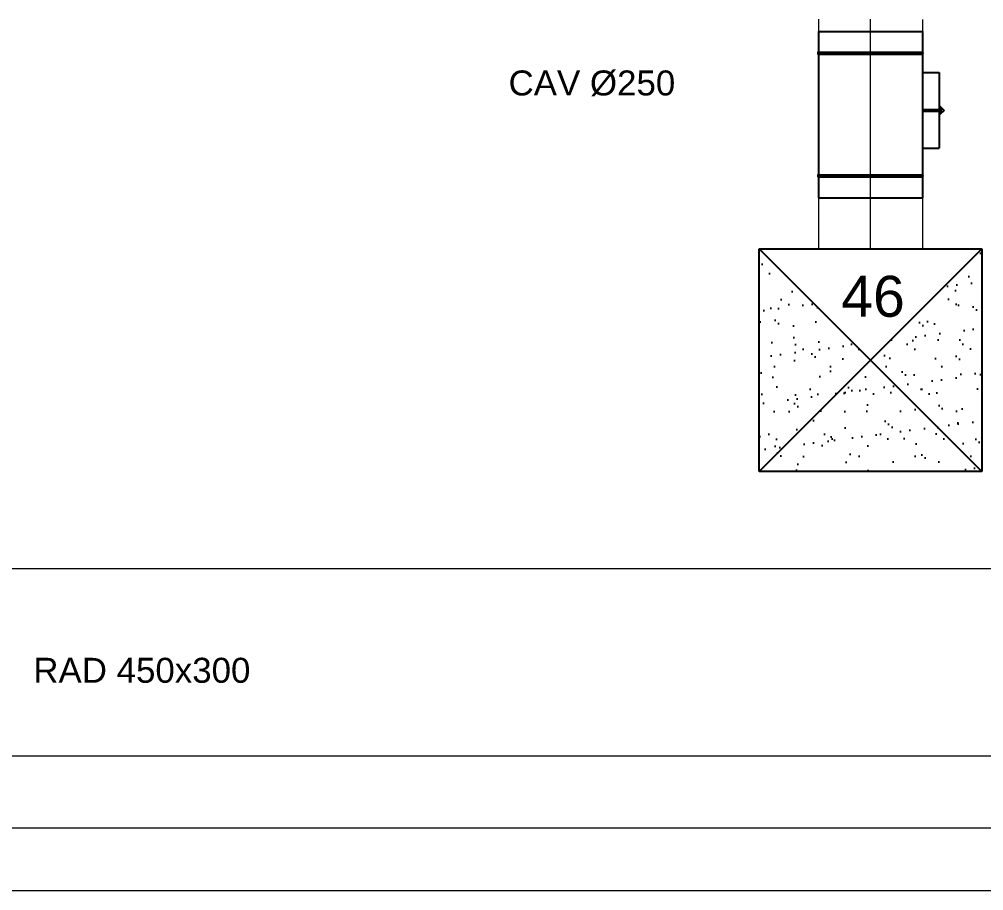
# Model space of a CAD drawing. Extents: x -57174 to 10055, y -18330 to 89882.
# Drawn here: x -32882 to -30564, y 65596 to 67690 of the extents above; entities that cross this region are included whole.
import ezdxf
from ezdxf.enums import TextEntityAlignment as Align

# ---------------------------------------------------------------- set-up
doc = ezdxf.new("R2010")
doc.units = 0
doc.header["$LTSCALE"] = 50
doc.header["$MEASUREMENT"] = 0
doc.layers.get('0').update_dxf_attribs({"color": 8, "linetype": 'CONTINUOUS'})
for name, color, linetype in [('CAV', 150, 'CONTINUOUS'), ('DIFF SUPPLY', 1, 'CONTINUOUS'), ('duct return', 4, 'CONTINUOUS'), ('duct size', 7, 'CONTINUOUS'), ('SUPPLY', 6, 'CONTINUOUS'), ('WALL', 8, 'CONTINUOUS'), ('XREF-ARCH', 8, 'CONTINUOUS')]:
    doc.layers.add(name, color=color, linetype=linetype)
doc.styles.add('ARIAL', font='arial.ttf')
doc.styles.add('STYLE1', font='arial.ttf')

# ---------------------------------------------------------------- blocks, each defined once
blk = doc.blocks.new('12')
h = blk.add_hatch()
h.set_pattern_fill('AR-SAND', color=256, scale=43.045977, style=0)
h.set_pattern_definition([(37.5, (34246.76, 4040.09), (-2.71161, 82.942012), [0, -65.429885, 0, -73.17816, 0, -69.949713]), (7.5, (34246.76, 4040.09), (76.18177, 121.482035), [0, -35.2977, 0, -58.972988, 0, -22.599138]), (327.5, (34193.81, 4040.09), (134.05128, 0.2436), [0, -21.52299, 0, -77.48276, 0, -101.158046]), (317.5, (34193.81, 4040.09), (129.40166, 37.7804), [0, -10.761494, 0, -50.794253, 0, -58.11207])])
h.paths.add_polyline_path([(-36234.1, 134727.4), (-35966.6, 134994.9), (-36234.1, 135262.4)])
h.paths.add_polyline_path([(-35966.6, 134994.9), (-36234.1, 134727.4), (-35699.1, 134727.4)])
h.paths.add_polyline_path([(-35699.1, 135262.4), (-35966.6, 134994.9), (-35699.1, 134727.4)])
for p, q in [((-36234.1, 135262.4), (-35699.1, 135262.4)), ((-36234.1, 134727.4), (-36234.1, 135262.4)), ((-35699.1, 135262.4), (-36234.1, 134727.4)), ((-36234.1, 135262.4), (-35699.1, 134727.4)), ((-35699.1, 135262.4), (-35699.1, 134727.4)), ((-35699.1, 134727.4), (-36234.1, 134727.4))]:
    blk.add_line(p, q)
at = {"style": 'STYLE1'}
blk.add_text('46', height=98.39, dxfattribs=at).set_placement((-35960.6, 135099, 0), align=Align.CENTER)
blk = doc.blocks.new('PLAN')
at = {"layer": 'WALL', "lineweight": 0}
for p, q in [((11750, 5400), (2550, 5400)), ((11750, 5250), (200, 5250))]:
    blk.add_line(p, q, dxfattribs=at)
blk = doc.blocks.new('CAV 250 DIA')
for p, q in [((0, 400), (0, 350)), ((0, 400), (250, 400)), ((250, 400), (250, 350)), ((0, 350), (250, 350)), ((0, 345), (0, 55)), ((0, 345), (250, 345)), ((250, 345), (250, 55)), ((250, 301.1), (290, 301.1)), ((290, 301.1), (290, 119.1)), ((250, 212.1), (297.4, 212.1)), ((290.8, 218.7), (292.2, 220.1)), ((290.8, 218.7), (297.4, 212.1)), ((292.2, 220.1), (302.2, 210.1)), ((302.2, 210.1), (292.2, 200.1)), ((250, 208.1), (297.4, 208.1)), ((297.4, 208.1), (290.8, 201.6)), ((290.8, 201.6), (292.2, 200.1)), ((250, 119.1), (290, 119.1)), ((0, 55), (250, 55)), ((0, 50), (0, 0)), ((0, 50), (250, 50)), ((0, 50), (250, 50)), ((250, 50), (250, 0)), ((0, 0), (250, 0))]:
    blk.add_line(p, q)
for centre, start, end in [((0.9, 347.5), 109.4366, 250.5634), ((249.1, 347.5), 289.4366, 70.5634), ((0.9, 52.5), 109.4366, 250.5634), ((249.1, 52.5), 289.4366, 70.5634)]:
    blk.add_arc(centre, 2.65, start, end)

msp = doc.modelspace()

# ---------------------------------------------------------------- linework, layer by layer
at = {"layer": 'duct return', "lineweight": 0}
for p, q in [((-30224.2, 66369.4, 3000), (-35457.5, 66369.4, 3000)), ((-30224.2, 65919.4, 3000), (-35457.5, 65919.4, 3000))]:
    msp.add_line(p, q, dxfattribs=at)
at = {"layer": 'SUPPLY', "lineweight": 0}
for p, q in [((-30961.1, 67690, 3375), (-30961.6, 67138.6, 3375)), ((-30836.1, 67138.5, 3003.8), (-30836.1, 67690.1, 3003.8)), ((-30711.1, 67689.8, 3375), (-30711.6, 67138.4, 3375))]:
    msp.add_line(p, q, dxfattribs=at)

# ---------------------------------------------------------------- block references
at = {"layer": 'CAV'}
msp.add_blockref('CAV 250 DIA', (-30961.5, 67261.1, 3375), dxfattribs=at)
at = {"layer": 'DIFF SUPPLY', "lineweight": 0}
msp.add_blockref('12', (5130.4, -68123.8, 3003.8), dxfattribs=at)
at = {"layer": 'XREF-ARCH', "lineweight": 0}
msp.add_blockref('PLAN', (-40398.6, 60346), dxfattribs=at)

# ---------------------------------------------------------------- texts
at = {"layer": 'duct size', "lineweight": 0, "char_height": 60, "width": 1102.594, "style": 'ARIAL'}
for s, insert, attachment_point in [('CAV %%C250', (-31706.2, 67504.8), 7), ('RAD 450x300', (-32848.5, 66155.7), 1)]:
    msp.add_mtext(s, dxfattribs=dict(at, insert=insert, attachment_point=attachment_point))

doc.saveas('drawing.dxf')
